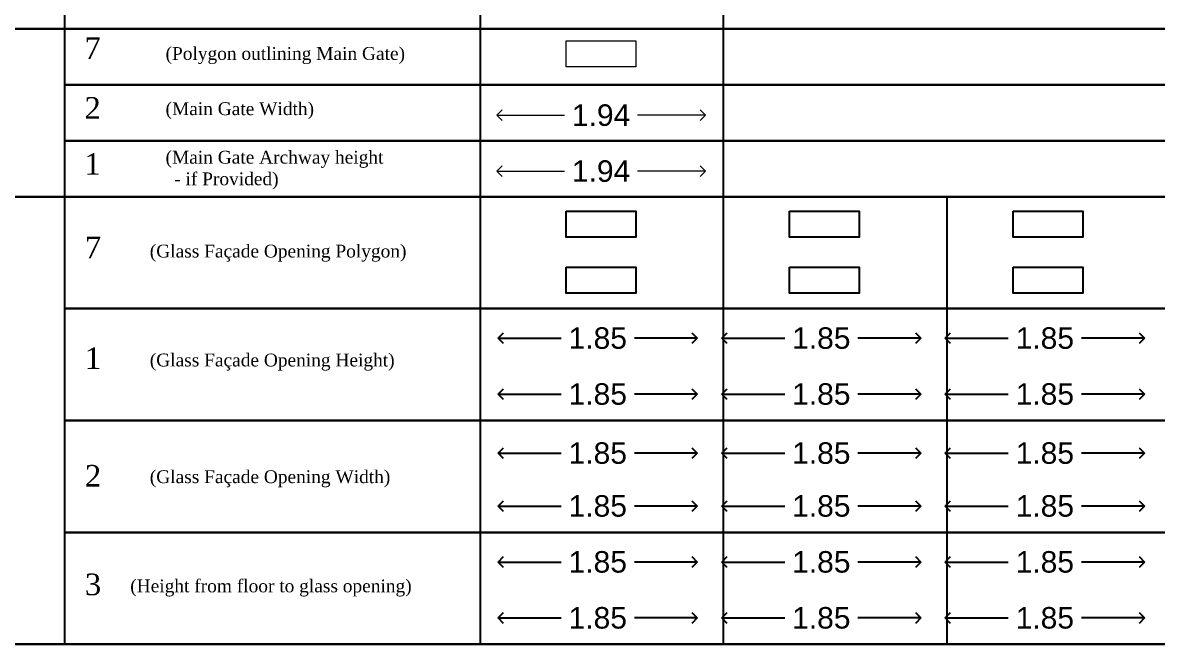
# Model space of a CAD drawing. Header units: millimetres. Extents: x -9481 to -9286, y 28694 to 28853.
# Drawn here: x -9462.12 to -9451.56, y 28735.1 to 28740.88 of the extents above; entities that cross this region are included whole.
import ezdxf

# ---------------------------------------------------------------- set-up
doc = ezdxf.new("R2010")
doc.units = ezdxf.units.MM
doc.header["$PDMODE"] = 34
doc.header["$PDSIZE"] = -15
doc.linetypes.add('CONTINULUS', pattern=[0])
for name, color, linetype in [('BLK_1_FLR_0_GLASS_FACADE_1', 7, 'Continuous'), ('BLK_1_FLR_0_GLASS_FACADE_2', 7, 'Continuous'), ('BLK_1_FLR_1_GLASS_FACADE_1', 7, 'Continuous'), ('BLK_1_FLR_1_GLASS_FACADE_2', 7, 'Continuous'), ('BLK_1_FLR_2_GLASS_FACADE_1', 7, 'Continuous'), ('BLK_1_FLR_2_GLASS_FACADE_2', 7, 'Continuous')]:
    doc.layers.add(name, color=color, linetype=linetype)
doc.layers.add('MAIN_GATE', color=7, linetype='Continuous', lineweight=0)
doc.layers.add('PLAN', color=7, linetype='Continuous', lineweight=40)
doc.styles.add('Arial', font='arial.ttf', dxfattribs={"height": 0.2})
doc.styles.add('MtXpl_Georgia', font='georgiab.ttf')
doc.styles.add('style2', font='arial.ttf', dxfattribs={"height": 0.3})
doc.dimstyles.new('INT DIM', dxfattribs={"dimtxt": 0.3, "dimasz": 0.1, "dimexe": 0.18, "dimexo": 0.0625, "dimgap": 0.09, "dimtad": 0, "dimzin": 0, "dimdsep": 46, "dimtxsty": 'style2', "dimblk": 'OPEN90', "dimcen": 0.09, "dimse1": 1, "dimse2": 1, "dimclrd": 250, "dimclrt": 256, "dimadec": 0, "dimazin": 0, "dimtfac": 1, "dimtofl": 0, "dimtmove": 0, "dimatfit": 3, "dimfxl": 1, "dimtolj": 1, "dimtzin": 0, "dimlwd": -1, "dimarcsym": 0})

# ---------------------------------------------------------------- blocks, each defined once
blk = doc.blocks.new('_Open90')
at = {"layer": 'PLAN', "color": 0, "lineweight": -2}
for p, q in [((0, 0), (-1, 0)), ((-0.5, 0.5), (0, 0)), ((0, 0), (-0.5, -0.5))]:
    blk.add_line(p, q, dxfattribs=at)
blk = doc.blocks.new('*D235')
at = {"layer": 'Defpoints', "color": 0}
for p in [(-9457.709292, 28740.227261), (-9455.766805, 28740.227261), (-9455.766805, 28740.017978)]:
    blk.add_point(p, dxfattribs=at)
at = {"layer": 'MAIN_GATE', "color": 250, "ltscale": 0.05}
for p, q in [((-9457.609292, 28740.017978), (-9457.077748, 28740.017978)), ((-9455.866805, 28740.017978), (-9456.398348, 28740.017978))]:
    blk.add_line(p, q, dxfattribs=at)
at = {"layer": 'MAIN_GATE', "color": 250, "xscale": 0.1, "yscale": 0.1, "zscale": 0.1, "rotation": 180}
blk.add_blockref('_Open90', (-9457.709292, 28740.017978), dxfattribs=at)
at = {"layer": 'MAIN_GATE', "color": 250, "xscale": 0.1, "yscale": 0.1, "zscale": 0.1}
blk.add_blockref('_Open90', (-9455.766805, 28740.017978), dxfattribs=at)
at = {"layer": 'MAIN_GATE', "linetype": 'CONTINULUS', "ltscale": 0.05, "insert": (-9456.738048, 28740.017978), "char_height": 0.2, "attachment_point": 5, "style": 'Arial', "bg_fill": 3, "box_fill_scale": 1.1, "bg_fill_color": 256, "bg_fill_true_color": 13158600, "bg_fill_transparency": 0}
blk.add_mtext('\\A1;1.94', dxfattribs=at)
blk = doc.blocks.new('*D236')
at = {"layer": 'Defpoints', "color": 0}
for p in [(-9457.709292, 28739.706614), (-9455.766805, 28739.706614), (-9455.766805, 28739.497331)]:
    blk.add_point(p, dxfattribs=at)
at = {"layer": 'MAIN_GATE', "color": 250, "ltscale": 0.05}
for p, q in [((-9457.609292, 28739.497331), (-9457.077748, 28739.497331)), ((-9455.866805, 28739.497331), (-9456.398348, 28739.497331))]:
    blk.add_line(p, q, dxfattribs=at)
at = {"layer": 'MAIN_GATE', "color": 250, "xscale": 0.1, "yscale": 0.1, "zscale": 0.1, "rotation": 180}
blk.add_blockref('_Open90', (-9457.709292, 28739.497331), dxfattribs=at)
at = {"layer": 'MAIN_GATE', "color": 250, "xscale": 0.1, "yscale": 0.1, "zscale": 0.1}
blk.add_blockref('_Open90', (-9455.766805, 28739.497331), dxfattribs=at)
at = {"layer": 'MAIN_GATE', "linetype": 'CONTINULUS', "ltscale": 0.05, "insert": (-9456.738048, 28739.497331), "char_height": 0.2, "attachment_point": 5, "style": 'Arial', "bg_fill": 3, "box_fill_scale": 1.1, "bg_fill_color": 256, "bg_fill_true_color": 13158600, "bg_fill_transparency": 0}
blk.add_mtext('\\A1;1.94', dxfattribs=at)
blk = doc.blocks.new('*D237')
at = {"layer": 'BLK_1_FLR_0_GLASS_FACADE_1', "color": 250, "ltscale": 0.05}
for p, q in [((-9457.595628, 28737.943516), (-9457.10979, 28737.943516)), ((-9455.942353, 28737.943516), (-9456.42819, 28737.943516))]:
    blk.add_line(p, q, dxfattribs=at)
at = {"layer": 'Defpoints', "color": 0}
for p in [(-9457.695628, 28738.148058), (-9455.842353, 28738.148058), (-9455.842353, 28737.943516)]:
    blk.add_point(p, dxfattribs=at)
at = {"layer": 'BLK_1_FLR_0_GLASS_FACADE_1', "color": 250, "xscale": 0.1, "yscale": 0.1, "zscale": 0.1, "rotation": 180}
blk.add_blockref('_Open90', (-9457.695628, 28737.943516), dxfattribs=at)
at = {"layer": 'BLK_1_FLR_0_GLASS_FACADE_1', "color": 250, "xscale": 0.1, "yscale": 0.1, "zscale": 0.1}
blk.add_blockref('_Open90', (-9455.842353, 28737.943516), dxfattribs=at)
at = {"layer": 'BLK_1_FLR_0_GLASS_FACADE_1', "linetype": 'CONTINULUS', "ltscale": 0.05, "insert": (-9456.76899, 28737.943516), "char_height": 0.2, "attachment_point": 5, "style": 'Arial', "bg_fill": 3, "box_fill_scale": 1.1, "bg_fill_color": 256, "bg_fill_true_color": 13158600, "bg_fill_transparency": 0}
blk.add_mtext('\\A1;1.85', dxfattribs=at)
blk = doc.blocks.new('*D238')
at = {"layer": 'BLK_1_FLR_0_GLASS_FACADE_2', "color": 250, "ltscale": 0.05}
for p, q in [((-9457.595628, 28737.422869), (-9457.10979, 28737.422869)), ((-9455.942353, 28737.422869), (-9456.42819, 28737.422869))]:
    blk.add_line(p, q, dxfattribs=at)
at = {"layer": 'Defpoints', "color": 0}
for p in [(-9457.695628, 28737.627411), (-9455.842353, 28737.627411), (-9455.842353, 28737.422869)]:
    blk.add_point(p, dxfattribs=at)
at = {"layer": 'BLK_1_FLR_0_GLASS_FACADE_2', "color": 250, "xscale": 0.1, "yscale": 0.1, "zscale": 0.1, "rotation": 180}
blk.add_blockref('_Open90', (-9457.695628, 28737.422869), dxfattribs=at)
at = {"layer": 'BLK_1_FLR_0_GLASS_FACADE_2', "color": 250, "xscale": 0.1, "yscale": 0.1, "zscale": 0.1}
blk.add_blockref('_Open90', (-9455.842353, 28737.422869), dxfattribs=at)
at = {"layer": 'BLK_1_FLR_0_GLASS_FACADE_2', "linetype": 'CONTINULUS', "ltscale": 0.05, "insert": (-9456.76899, 28737.422869), "char_height": 0.2, "attachment_point": 5, "style": 'Arial', "bg_fill": 3, "box_fill_scale": 1.1, "bg_fill_color": 256, "bg_fill_true_color": 13158600, "bg_fill_transparency": 0}
blk.add_mtext('\\A1;1.85', dxfattribs=at)
blk = doc.blocks.new('*D241')
at = {"layer": 'BLK_1_FLR_0_GLASS_FACADE_2', "color": 250, "ltscale": 0.05}
for p, q in [((-9457.595628, 28736.381575), (-9457.10979, 28736.381575)), ((-9455.942353, 28736.381575), (-9456.42819, 28736.381575))]:
    blk.add_line(p, q, dxfattribs=at)
at = {"layer": 'Defpoints', "color": 0}
for p in [(-9457.695628, 28736.586118), (-9455.842353, 28736.586118), (-9455.842353, 28736.381575)]:
    blk.add_point(p, dxfattribs=at)
at = {"layer": 'BLK_1_FLR_0_GLASS_FACADE_2', "color": 250, "xscale": 0.1, "yscale": 0.1, "zscale": 0.1, "rotation": 180}
blk.add_blockref('_Open90', (-9457.695628, 28736.381575), dxfattribs=at)
at = {"layer": 'BLK_1_FLR_0_GLASS_FACADE_2', "color": 250, "xscale": 0.1, "yscale": 0.1, "zscale": 0.1}
blk.add_blockref('_Open90', (-9455.842353, 28736.381575), dxfattribs=at)
at = {"layer": 'BLK_1_FLR_0_GLASS_FACADE_2', "linetype": 'CONTINULUS', "ltscale": 0.05, "insert": (-9456.76899, 28736.381575), "char_height": 0.2, "attachment_point": 5, "style": 'Arial', "bg_fill": 3, "box_fill_scale": 1.1, "bg_fill_color": 256, "bg_fill_true_color": 13158600, "bg_fill_transparency": 0}
blk.add_mtext('\\A1;1.85', dxfattribs=at)
blk = doc.blocks.new('*D240')
at = {"layer": 'BLK_1_FLR_0_GLASS_FACADE_1', "color": 250, "ltscale": 0.05}
for p, q in [((-9457.595628, 28735.860928), (-9457.10979, 28735.860928)), ((-9455.942353, 28735.860928), (-9456.42819, 28735.860928))]:
    blk.add_line(p, q, dxfattribs=at)
at = {"layer": 'Defpoints', "color": 0}
for p in [(-9457.695628, 28736.065471), (-9455.842353, 28736.065471), (-9455.842353, 28735.860928)]:
    blk.add_point(p, dxfattribs=at)
at = {"layer": 'BLK_1_FLR_0_GLASS_FACADE_1', "color": 250, "xscale": 0.1, "yscale": 0.1, "zscale": 0.1, "rotation": 180}
blk.add_blockref('_Open90', (-9457.695628, 28735.860928), dxfattribs=at)
at = {"layer": 'BLK_1_FLR_0_GLASS_FACADE_1', "color": 250, "xscale": 0.1, "yscale": 0.1, "zscale": 0.1}
blk.add_blockref('_Open90', (-9455.842353, 28735.860928), dxfattribs=at)
at = {"layer": 'BLK_1_FLR_0_GLASS_FACADE_1', "linetype": 'CONTINULUS', "ltscale": 0.05, "insert": (-9456.76899, 28735.860928), "char_height": 0.2, "attachment_point": 5, "style": 'Arial', "bg_fill": 3, "box_fill_scale": 1.1, "bg_fill_color": 256, "bg_fill_true_color": 13158600, "bg_fill_transparency": 0}
blk.add_mtext('\\A1;1.85', dxfattribs=at)
blk = doc.blocks.new('*D239')
at = {"layer": 'BLK_1_FLR_0_GLASS_FACADE_2', "color": 250, "ltscale": 0.05}
for p, q in [((-9457.595628, 28735.340281), (-9457.10979, 28735.340281)), ((-9455.942353, 28735.340281), (-9456.42819, 28735.340281))]:
    blk.add_line(p, q, dxfattribs=at)
at = {"layer": 'Defpoints', "color": 0}
for p in [(-9457.695628, 28735.544824), (-9455.842353, 28735.544824), (-9455.842353, 28735.340281)]:
    blk.add_point(p, dxfattribs=at)
at = {"layer": 'BLK_1_FLR_0_GLASS_FACADE_2', "color": 250, "xscale": 0.1, "yscale": 0.1, "zscale": 0.1, "rotation": 180}
blk.add_blockref('_Open90', (-9457.695628, 28735.340281), dxfattribs=at)
at = {"layer": 'BLK_1_FLR_0_GLASS_FACADE_2', "color": 250, "xscale": 0.1, "yscale": 0.1, "zscale": 0.1}
blk.add_blockref('_Open90', (-9455.842353, 28735.340281), dxfattribs=at)
at = {"layer": 'BLK_1_FLR_0_GLASS_FACADE_2', "linetype": 'CONTINULUS', "ltscale": 0.05, "insert": (-9456.76899, 28735.340281), "char_height": 0.2, "attachment_point": 5, "style": 'Arial', "bg_fill": 3, "box_fill_scale": 1.1, "bg_fill_color": 256, "bg_fill_true_color": 13158600, "bg_fill_transparency": 0}
blk.add_mtext('\\A1;1.85', dxfattribs=at)
blk = doc.blocks.new('*D242')
at = {"layer": 'BLK_1_FLR_0_GLASS_FACADE_1', "color": 250, "ltscale": 0.05}
for p, q in [((-9457.595628, 28736.873343), (-9457.10979, 28736.873343)), ((-9455.942353, 28736.873343), (-9456.42819, 28736.873343))]:
    blk.add_line(p, q, dxfattribs=at)
at = {"layer": 'Defpoints', "color": 0}
for p in [(-9457.695628, 28737.077886), (-9455.842353, 28737.077886), (-9455.842353, 28736.873343)]:
    blk.add_point(p, dxfattribs=at)
at = {"layer": 'BLK_1_FLR_0_GLASS_FACADE_1', "color": 250, "xscale": 0.1, "yscale": 0.1, "zscale": 0.1, "rotation": 180}
blk.add_blockref('_Open90', (-9457.695628, 28736.873343), dxfattribs=at)
at = {"layer": 'BLK_1_FLR_0_GLASS_FACADE_1', "color": 250, "xscale": 0.1, "yscale": 0.1, "zscale": 0.1}
blk.add_blockref('_Open90', (-9455.842353, 28736.873343), dxfattribs=at)
at = {"layer": 'BLK_1_FLR_0_GLASS_FACADE_1', "linetype": 'CONTINULUS', "ltscale": 0.05, "insert": (-9456.76899, 28736.873343), "char_height": 0.2, "attachment_point": 5, "style": 'Arial', "bg_fill": 3, "box_fill_scale": 1.1, "bg_fill_color": 256, "bg_fill_true_color": 13158600, "bg_fill_transparency": 0}
blk.add_mtext('\\A1;1.85', dxfattribs=at)
blk = doc.blocks.new('*D248')
at = {"layer": 'BLK_1_FLR_1_GLASS_FACADE_1', "color": 250, "ltscale": 0.05}
for p, q in [((-9455.514868, 28737.943516), (-9455.029031, 28737.943516)), ((-9453.861594, 28737.943516), (-9454.347431, 28737.943516))]:
    blk.add_line(p, q, dxfattribs=at)
at = {"layer": 'Defpoints', "color": 0}
for p in [(-9455.614868, 28738.148058), (-9453.761594, 28738.148058), (-9453.761594, 28737.943516)]:
    blk.add_point(p, dxfattribs=at)
at = {"layer": 'BLK_1_FLR_1_GLASS_FACADE_1', "color": 250, "xscale": 0.1, "yscale": 0.1, "zscale": 0.1, "rotation": 180}
blk.add_blockref('_Open90', (-9455.614868, 28737.943516), dxfattribs=at)
at = {"layer": 'BLK_1_FLR_1_GLASS_FACADE_1', "color": 250, "xscale": 0.1, "yscale": 0.1, "zscale": 0.1}
blk.add_blockref('_Open90', (-9453.761594, 28737.943516), dxfattribs=at)
at = {"layer": 'BLK_1_FLR_1_GLASS_FACADE_1', "linetype": 'CONTINULUS', "ltscale": 0.05, "insert": (-9454.688231, 28737.943516), "char_height": 0.2, "attachment_point": 5, "style": 'Arial', "bg_fill": 3, "box_fill_scale": 1.1, "bg_fill_color": 256, "bg_fill_true_color": 13158600, "bg_fill_transparency": 0}
blk.add_mtext('\\A1;1.85', dxfattribs=at)
blk = doc.blocks.new('*D243')
at = {"layer": 'BLK_1_FLR_1_GLASS_FACADE_2', "color": 250, "ltscale": 0.05}
for p, q in [((-9455.514868, 28737.422869), (-9455.029031, 28737.422869)), ((-9453.861594, 28737.422869), (-9454.347431, 28737.422869))]:
    blk.add_line(p, q, dxfattribs=at)
at = {"layer": 'Defpoints', "color": 0}
for p in [(-9455.614868, 28737.627411), (-9453.761594, 28737.627411), (-9453.761594, 28737.422869)]:
    blk.add_point(p, dxfattribs=at)
at = {"layer": 'BLK_1_FLR_1_GLASS_FACADE_2', "color": 250, "xscale": 0.1, "yscale": 0.1, "zscale": 0.1, "rotation": 180}
blk.add_blockref('_Open90', (-9455.614868, 28737.422869), dxfattribs=at)
at = {"layer": 'BLK_1_FLR_1_GLASS_FACADE_2', "color": 250, "xscale": 0.1, "yscale": 0.1, "zscale": 0.1}
blk.add_blockref('_Open90', (-9453.761594, 28737.422869), dxfattribs=at)
at = {"layer": 'BLK_1_FLR_1_GLASS_FACADE_2', "linetype": 'CONTINULUS', "ltscale": 0.05, "insert": (-9454.688231, 28737.422869), "char_height": 0.2, "attachment_point": 5, "style": 'Arial', "bg_fill": 3, "box_fill_scale": 1.1, "bg_fill_color": 256, "bg_fill_true_color": 13158600, "bg_fill_transparency": 0}
blk.add_mtext('\\A1;1.85', dxfattribs=at)
blk = doc.blocks.new('*D244')
at = {"layer": 'BLK_1_FLR_1_GLASS_FACADE_2', "color": 250, "ltscale": 0.05}
for p, q in [((-9455.514868, 28736.381575), (-9455.029031, 28736.381575)), ((-9453.861594, 28736.381575), (-9454.347431, 28736.381575))]:
    blk.add_line(p, q, dxfattribs=at)
at = {"layer": 'Defpoints', "color": 0}
for p in [(-9455.614868, 28736.586118), (-9453.761594, 28736.586118), (-9453.761594, 28736.381575)]:
    blk.add_point(p, dxfattribs=at)
at = {"layer": 'BLK_1_FLR_1_GLASS_FACADE_2', "color": 250, "xscale": 0.1, "yscale": 0.1, "zscale": 0.1, "rotation": 180}
blk.add_blockref('_Open90', (-9455.614868, 28736.381575), dxfattribs=at)
at = {"layer": 'BLK_1_FLR_1_GLASS_FACADE_2', "color": 250, "xscale": 0.1, "yscale": 0.1, "zscale": 0.1}
blk.add_blockref('_Open90', (-9453.761594, 28736.381575), dxfattribs=at)
at = {"layer": 'BLK_1_FLR_1_GLASS_FACADE_2', "linetype": 'CONTINULUS', "ltscale": 0.05, "insert": (-9454.688231, 28736.381575), "char_height": 0.2, "attachment_point": 5, "style": 'Arial', "bg_fill": 3, "box_fill_scale": 1.1, "bg_fill_color": 256, "bg_fill_true_color": 13158600, "bg_fill_transparency": 0}
blk.add_mtext('\\A1;1.85', dxfattribs=at)
blk = doc.blocks.new('*D245')
at = {"layer": 'BLK_1_FLR_1_GLASS_FACADE_1', "color": 250, "ltscale": 0.05}
for p, q in [((-9455.514868, 28735.860928), (-9455.029031, 28735.860928)), ((-9453.861594, 28735.860928), (-9454.347431, 28735.860928))]:
    blk.add_line(p, q, dxfattribs=at)
at = {"layer": 'Defpoints', "color": 0}
for p in [(-9455.614868, 28736.065471), (-9453.761594, 28736.065471), (-9453.761594, 28735.860928)]:
    blk.add_point(p, dxfattribs=at)
at = {"layer": 'BLK_1_FLR_1_GLASS_FACADE_1', "color": 250, "xscale": 0.1, "yscale": 0.1, "zscale": 0.1, "rotation": 180}
blk.add_blockref('_Open90', (-9455.614868, 28735.860928), dxfattribs=at)
at = {"layer": 'BLK_1_FLR_1_GLASS_FACADE_1', "color": 250, "xscale": 0.1, "yscale": 0.1, "zscale": 0.1}
blk.add_blockref('_Open90', (-9453.761594, 28735.860928), dxfattribs=at)
at = {"layer": 'BLK_1_FLR_1_GLASS_FACADE_1', "linetype": 'CONTINULUS', "ltscale": 0.05, "insert": (-9454.688231, 28735.860928), "char_height": 0.2, "attachment_point": 5, "style": 'Arial', "bg_fill": 3, "box_fill_scale": 1.1, "bg_fill_color": 256, "bg_fill_true_color": 13158600, "bg_fill_transparency": 0}
blk.add_mtext('\\A1;1.85', dxfattribs=at)
blk = doc.blocks.new('*D246')
at = {"layer": 'BLK_1_FLR_1_GLASS_FACADE_2', "color": 250, "ltscale": 0.05}
for p, q in [((-9455.514868, 28735.340281), (-9455.029031, 28735.340281)), ((-9453.861594, 28735.340281), (-9454.347431, 28735.340281))]:
    blk.add_line(p, q, dxfattribs=at)
at = {"layer": 'Defpoints', "color": 0}
for p in [(-9455.614868, 28735.544824), (-9453.761594, 28735.544824), (-9453.761594, 28735.340281)]:
    blk.add_point(p, dxfattribs=at)
at = {"layer": 'BLK_1_FLR_1_GLASS_FACADE_2', "color": 250, "xscale": 0.1, "yscale": 0.1, "zscale": 0.1, "rotation": 180}
blk.add_blockref('_Open90', (-9455.614868, 28735.340281), dxfattribs=at)
at = {"layer": 'BLK_1_FLR_1_GLASS_FACADE_2', "color": 250, "xscale": 0.1, "yscale": 0.1, "zscale": 0.1}
blk.add_blockref('_Open90', (-9453.761594, 28735.340281), dxfattribs=at)
at = {"layer": 'BLK_1_FLR_1_GLASS_FACADE_2', "linetype": 'CONTINULUS', "ltscale": 0.05, "insert": (-9454.688231, 28735.340281), "char_height": 0.2, "attachment_point": 5, "style": 'Arial', "bg_fill": 3, "box_fill_scale": 1.1, "bg_fill_color": 256, "bg_fill_true_color": 13158600, "bg_fill_transparency": 0}
blk.add_mtext('\\A1;1.85', dxfattribs=at)
blk = doc.blocks.new('*D247')
at = {"layer": 'BLK_1_FLR_1_GLASS_FACADE_1', "color": 250, "ltscale": 0.05}
for p, q in [((-9455.514868, 28736.873343), (-9455.029031, 28736.873343)), ((-9453.861594, 28736.873343), (-9454.347431, 28736.873343))]:
    blk.add_line(p, q, dxfattribs=at)
at = {"layer": 'Defpoints', "color": 0}
for p in [(-9455.614868, 28737.077886), (-9453.761594, 28737.077886), (-9453.761594, 28736.873343)]:
    blk.add_point(p, dxfattribs=at)
at = {"layer": 'BLK_1_FLR_1_GLASS_FACADE_1', "color": 250, "xscale": 0.1, "yscale": 0.1, "zscale": 0.1, "rotation": 180}
blk.add_blockref('_Open90', (-9455.614868, 28736.873343), dxfattribs=at)
at = {"layer": 'BLK_1_FLR_1_GLASS_FACADE_1', "color": 250, "xscale": 0.1, "yscale": 0.1, "zscale": 0.1}
blk.add_blockref('_Open90', (-9453.761594, 28736.873343), dxfattribs=at)
at = {"layer": 'BLK_1_FLR_1_GLASS_FACADE_1', "linetype": 'CONTINULUS', "ltscale": 0.05, "insert": (-9454.688231, 28736.873343), "char_height": 0.2, "attachment_point": 5, "style": 'Arial', "bg_fill": 3, "box_fill_scale": 1.1, "bg_fill_color": 256, "bg_fill_true_color": 13158600, "bg_fill_transparency": 0}
blk.add_mtext('\\A1;1.85', dxfattribs=at)
blk = doc.blocks.new('*D249')
at = {"layer": 'BLK_1_FLR_2_GLASS_FACADE_1', "color": 250, "ltscale": 0.05}
for p, q in [((-9453.434102, 28737.943516), (-9452.948265, 28737.943516)), ((-9451.780828, 28737.943516), (-9452.266665, 28737.943516))]:
    blk.add_line(p, q, dxfattribs=at)
at = {"layer": 'Defpoints', "color": 0}
for p in [(-9453.534102, 28738.148058), (-9451.680828, 28738.148058), (-9451.680828, 28737.943516)]:
    blk.add_point(p, dxfattribs=at)
at = {"layer": 'BLK_1_FLR_2_GLASS_FACADE_1', "color": 250, "xscale": 0.1, "yscale": 0.1, "zscale": 0.1, "rotation": 180}
blk.add_blockref('_Open90', (-9453.534102, 28737.943516), dxfattribs=at)
at = {"layer": 'BLK_1_FLR_2_GLASS_FACADE_1', "color": 250, "xscale": 0.1, "yscale": 0.1, "zscale": 0.1}
blk.add_blockref('_Open90', (-9451.680828, 28737.943516), dxfattribs=at)
at = {"layer": 'BLK_1_FLR_2_GLASS_FACADE_1', "linetype": 'CONTINULUS', "ltscale": 0.05, "insert": (-9452.607465, 28737.943516), "char_height": 0.2, "attachment_point": 5, "style": 'Arial', "bg_fill": 3, "box_fill_scale": 1.1, "bg_fill_color": 256, "bg_fill_true_color": 13158600, "bg_fill_transparency": 0}
blk.add_mtext('\\A1;1.85', dxfattribs=at)
blk = doc.blocks.new('*D250')
at = {"layer": 'BLK_1_FLR_2_GLASS_FACADE_2', "color": 250, "ltscale": 0.05}
for p, q in [((-9453.434102, 28737.422869), (-9452.948265, 28737.422869)), ((-9451.780828, 28737.422869), (-9452.266665, 28737.422869))]:
    blk.add_line(p, q, dxfattribs=at)
at = {"layer": 'Defpoints', "color": 0}
for p in [(-9453.534102, 28737.627411), (-9451.680828, 28737.627411), (-9451.680828, 28737.422869)]:
    blk.add_point(p, dxfattribs=at)
at = {"layer": 'BLK_1_FLR_2_GLASS_FACADE_2', "color": 250, "xscale": 0.1, "yscale": 0.1, "zscale": 0.1, "rotation": 180}
blk.add_blockref('_Open90', (-9453.534102, 28737.422869), dxfattribs=at)
at = {"layer": 'BLK_1_FLR_2_GLASS_FACADE_2', "color": 250, "xscale": 0.1, "yscale": 0.1, "zscale": 0.1}
blk.add_blockref('_Open90', (-9451.680828, 28737.422869), dxfattribs=at)
at = {"layer": 'BLK_1_FLR_2_GLASS_FACADE_2', "linetype": 'CONTINULUS', "ltscale": 0.05, "insert": (-9452.607465, 28737.422869), "char_height": 0.2, "attachment_point": 5, "style": 'Arial', "bg_fill": 3, "box_fill_scale": 1.1, "bg_fill_color": 256, "bg_fill_true_color": 13158600, "bg_fill_transparency": 0}
blk.add_mtext('\\A1;1.85', dxfattribs=at)
blk = doc.blocks.new('*D251')
at = {"layer": 'BLK_1_FLR_2_GLASS_FACADE_2', "color": 250, "ltscale": 0.05}
for p, q in [((-9453.434102, 28736.381575), (-9452.948265, 28736.381575)), ((-9451.780828, 28736.381575), (-9452.266665, 28736.381575))]:
    blk.add_line(p, q, dxfattribs=at)
at = {"layer": 'Defpoints', "color": 0}
for p in [(-9453.534102, 28736.586118), (-9451.680828, 28736.586118), (-9451.680828, 28736.381575)]:
    blk.add_point(p, dxfattribs=at)
at = {"layer": 'BLK_1_FLR_2_GLASS_FACADE_2', "color": 250, "xscale": 0.1, "yscale": 0.1, "zscale": 0.1, "rotation": 180}
blk.add_blockref('_Open90', (-9453.534102, 28736.381575), dxfattribs=at)
at = {"layer": 'BLK_1_FLR_2_GLASS_FACADE_2', "color": 250, "xscale": 0.1, "yscale": 0.1, "zscale": 0.1}
blk.add_blockref('_Open90', (-9451.680828, 28736.381575), dxfattribs=at)
at = {"layer": 'BLK_1_FLR_2_GLASS_FACADE_2', "linetype": 'CONTINULUS', "ltscale": 0.05, "insert": (-9452.607465, 28736.381575), "char_height": 0.2, "attachment_point": 5, "style": 'Arial', "bg_fill": 3, "box_fill_scale": 1.1, "bg_fill_color": 256, "bg_fill_true_color": 13158600, "bg_fill_transparency": 0}
blk.add_mtext('\\A1;1.85', dxfattribs=at)
blk = doc.blocks.new('*D252')
at = {"layer": 'BLK_1_FLR_2_GLASS_FACADE_1', "color": 250, "ltscale": 0.05}
for p, q in [((-9453.434102, 28735.860928), (-9452.948265, 28735.860928)), ((-9451.780828, 28735.860928), (-9452.266665, 28735.860928))]:
    blk.add_line(p, q, dxfattribs=at)
at = {"layer": 'Defpoints', "color": 0}
for p in [(-9453.534102, 28736.065471), (-9451.680828, 28736.065471), (-9451.680828, 28735.860928)]:
    blk.add_point(p, dxfattribs=at)
at = {"layer": 'BLK_1_FLR_2_GLASS_FACADE_1', "color": 250, "xscale": 0.1, "yscale": 0.1, "zscale": 0.1, "rotation": 180}
blk.add_blockref('_Open90', (-9453.534102, 28735.860928), dxfattribs=at)
at = {"layer": 'BLK_1_FLR_2_GLASS_FACADE_1', "color": 250, "xscale": 0.1, "yscale": 0.1, "zscale": 0.1}
blk.add_blockref('_Open90', (-9451.680828, 28735.860928), dxfattribs=at)
at = {"layer": 'BLK_1_FLR_2_GLASS_FACADE_1', "linetype": 'CONTINULUS', "ltscale": 0.05, "insert": (-9452.607465, 28735.860928), "char_height": 0.2, "attachment_point": 5, "style": 'Arial', "bg_fill": 3, "box_fill_scale": 1.1, "bg_fill_color": 256, "bg_fill_true_color": 13158600, "bg_fill_transparency": 0}
blk.add_mtext('\\A1;1.85', dxfattribs=at)
blk = doc.blocks.new('*D253')
at = {"layer": 'BLK_1_FLR_2_GLASS_FACADE_2', "color": 250, "ltscale": 0.05}
for p, q in [((-9453.434102, 28735.340281), (-9452.948265, 28735.340281)), ((-9451.780828, 28735.340281), (-9452.266665, 28735.340281))]:
    blk.add_line(p, q, dxfattribs=at)
at = {"layer": 'Defpoints', "color": 0}
for p in [(-9453.534102, 28735.544824), (-9451.680828, 28735.544824), (-9451.680828, 28735.340281)]:
    blk.add_point(p, dxfattribs=at)
at = {"layer": 'BLK_1_FLR_2_GLASS_FACADE_2', "color": 250, "xscale": 0.1, "yscale": 0.1, "zscale": 0.1, "rotation": 180}
blk.add_blockref('_Open90', (-9453.534102, 28735.340281), dxfattribs=at)
at = {"layer": 'BLK_1_FLR_2_GLASS_FACADE_2', "color": 250, "xscale": 0.1, "yscale": 0.1, "zscale": 0.1}
blk.add_blockref('_Open90', (-9451.680828, 28735.340281), dxfattribs=at)
at = {"layer": 'BLK_1_FLR_2_GLASS_FACADE_2', "linetype": 'CONTINULUS', "ltscale": 0.05, "insert": (-9452.607465, 28735.340281), "char_height": 0.2, "attachment_point": 5, "style": 'Arial', "bg_fill": 3, "box_fill_scale": 1.1, "bg_fill_color": 256, "bg_fill_true_color": 13158600, "bg_fill_transparency": 0}
blk.add_mtext('\\A1;1.85', dxfattribs=at)
blk = doc.blocks.new('*D254')
at = {"layer": 'BLK_1_FLR_2_GLASS_FACADE_1', "color": 250, "ltscale": 0.05}
for p, q in [((-9453.434102, 28736.873343), (-9452.948265, 28736.873343)), ((-9451.780828, 28736.873343), (-9452.266665, 28736.873343))]:
    blk.add_line(p, q, dxfattribs=at)
at = {"layer": 'Defpoints', "color": 0}
for p in [(-9453.534102, 28737.077886), (-9451.680828, 28737.077886), (-9451.680828, 28736.873343)]:
    blk.add_point(p, dxfattribs=at)
at = {"layer": 'BLK_1_FLR_2_GLASS_FACADE_1', "color": 250, "xscale": 0.1, "yscale": 0.1, "zscale": 0.1, "rotation": 180}
blk.add_blockref('_Open90', (-9453.534102, 28736.873343), dxfattribs=at)
at = {"layer": 'BLK_1_FLR_2_GLASS_FACADE_1', "color": 250, "xscale": 0.1, "yscale": 0.1, "zscale": 0.1}
blk.add_blockref('_Open90', (-9451.680828, 28736.873343), dxfattribs=at)
at = {"layer": 'BLK_1_FLR_2_GLASS_FACADE_1', "linetype": 'CONTINULUS', "ltscale": 0.05, "insert": (-9452.607465, 28736.873343), "char_height": 0.2, "attachment_point": 5, "style": 'Arial', "bg_fill": 3, "box_fill_scale": 1.1, "bg_fill_color": 256, "bg_fill_true_color": 13158600, "bg_fill_transparency": 0}
blk.add_mtext('\\A1;1.85', dxfattribs=at)

msp = doc.modelspace()

# ---------------------------------------------------------------- linework, layer by layer
for p, q in [((-9461.731845, 28741.343058), (-9461.731845, 28740.820908)), ((-9457.862239, 28741.343058), (-9457.862239, 28740.822411)), ((-9455.60159, 28741.343058), (-9455.60159, 28740.822411)), ((-9461.731845, 28740.822411), (-9461.731845, 28740.300261)), ((-9457.862239, 28740.822411), (-9457.862239, 28740.301765)), ((-9455.60159, 28740.822411), (-9455.60159, 28740.301765)), ((-9461.731845, 28740.301765), (-9461.731845, 28739.779614)), ((-9457.862239, 28740.301765), (-9457.862239, 28739.781118)), ((-9455.60159, 28740.301765), (-9455.60159, 28739.781118)), ((-9461.731845, 28739.781118), (-9461.731845, 28739.260471)), ((-9457.862239, 28739.781118), (-9457.862239, 28739.260471)), ((-9455.60159, 28739.781118), (-9455.60159, 28739.260471)), ((-9461.731845, 28739.260471), (-9461.731845, 28738.738321)), ((-9457.862239, 28739.260471), (-9457.862239, 28738.739824)), ((-9455.60159, 28739.260471), (-9455.60159, 28738.739824)), ((-9453.52083, 28739.260471), (-9453.52083, 28735.095295)), ((-9461.731845, 28738.739824), (-9461.731845, 28738.217674)), ((-9457.862239, 28738.739824), (-9457.862239, 28738.219177)), ((-9455.60159, 28738.739824), (-9455.60159, 28738.219177)), ((-9461.731845, 28738.219177), (-9461.731845, 28737.697027)), ((-9457.862239, 28738.219177), (-9457.862239, 28737.69853)), ((-9455.60159, 28738.219177), (-9455.60159, 28737.69853)), ((-9461.731845, 28737.69853), (-9461.731845, 28737.17638)), ((-9457.862239, 28737.69853), (-9457.862239, 28737.177883)), ((-9455.60159, 28737.69853), (-9455.60159, 28737.177883)), ((-9461.731845, 28737.177883), (-9461.731845, 28736.655733)), ((-9457.862239, 28737.177883), (-9457.862239, 28736.657236)), ((-9455.60159, 28737.177883), (-9455.60159, 28736.657236)), ((-9461.731845, 28736.657236), (-9461.731845, 28736.135086)), ((-9457.862239, 28736.657236), (-9457.862239, 28736.136589)), ((-9455.60159, 28736.657236), (-9455.60159, 28736.136589)), ((-9461.731845, 28736.136589), (-9461.731845, 28735.614439)), ((-9457.862239, 28736.136589), (-9457.862239, 28735.615942)), ((-9455.60159, 28736.136589), (-9455.60159, 28735.615942)), ((-9461.731845, 28735.615942), (-9461.731845, 28735.093792)), ((-9457.862239, 28735.615942), (-9457.862239, 28735.095295)), ((-9455.60159, 28735.615942), (-9455.60159, 28735.095295))]:
    msp.add_line(p, q)
for points in [[(-9481.2579, 28741.343058), (-9442.229952, 28741.343058), (-9442.229952, 28740.822411), (-9481.2579, 28740.822411), (-9481.2579, 28741.343058)], [(-9481.257899, 28735.095295), (-9442.229952, 28735.095295), (-9442.229952, 28734.322066), (-9481.257899, 28734.322066), (-9481.257899, 28735.095295)]]:
    msp.add_lwpolyline(points, close=True)
for points in [[(-9481.2579, 28740.301765), (-9481.2579, 28740.822411), (-9442.229952, 28740.822411), (-9442.229952, 28740.301765), (-9461.731845, 28740.301765)], [(-9461.731845, 28740.301765), (-9442.229952, 28740.301765), (-9442.229952, 28739.781118), (-9461.731845, 28739.781118)], [(-9461.731845, 28739.781118), (-9442.229952, 28739.781118), (-9442.229952, 28739.260471), (-9481.2579, 28739.260471), (-9481.2579, 28739.781118), (-9481.2579, 28739.781118)], [(-9481.2579, 28738.739824), (-9481.2579, 28739.260471), (-9442.229952, 28739.260471), (-9442.229952, 28738.739824)], [(-9442.229952, 28738.739824), (-9442.229952, 28738.219177), (-9461.731845, 28738.219177)], [(-9461.731845, 28738.219177), (-9442.229952, 28738.219177), (-9442.229952, 28737.69853)], [(-9442.229952, 28737.69853), (-9442.229952, 28737.177883), (-9461.731845, 28737.177883)], [(-9461.731845, 28737.177883), (-9442.229952, 28737.177883), (-9442.229952, 28736.657236)], [(-9442.229952, 28736.657236), (-9442.229952, 28736.136589), (-9461.731845, 28736.136589)], [(-9461.731845, 28736.136589), (-9442.229952, 28736.136589), (-9442.229952, 28735.615942)], [(-9442.229952, 28735.615942), (-9442.229952, 28735.095295), (-9481.2579, 28735.095295), (-9481.2579, 28735.615942)]]:
    msp.add_lwpolyline(points)
at = {"layer": 'BLK_1_FLR_0_GLASS_FACADE_1', "color": 7, "linetype": 'CONTINULUS', "ltscale": 0.05}
msp.add_lwpolyline([(-9457.064156, 28739.12564), (-9456.414975, 28739.12564), (-9456.414975, 28738.88349), (-9457.064156, 28738.88349)], close=True, dxfattribs=at)
at = {"layer": 'BLK_1_FLR_0_GLASS_FACADE_2', "color": 7, "linetype": 'CONTINULUS', "ltscale": 0.05}
msp.add_lwpolyline([(-9457.064156, 28738.604993), (-9456.414975, 28738.604993), (-9456.414975, 28738.362844), (-9457.064156, 28738.362844)], close=True, dxfattribs=at)
at = {"layer": 'BLK_1_FLR_1_GLASS_FACADE_1', "color": 7, "linetype": 'CONTINULUS', "ltscale": 0.05}
msp.add_lwpolyline([(-9454.983396, 28739.12564), (-9454.334215, 28739.12564), (-9454.334215, 28738.88349), (-9454.983396, 28738.88349)], close=True, dxfattribs=at)
at = {"layer": 'BLK_1_FLR_1_GLASS_FACADE_2', "color": 7, "linetype": 'CONTINULUS', "ltscale": 0.05}
msp.add_lwpolyline([(-9454.983396, 28738.604993), (-9454.334215, 28738.604993), (-9454.334215, 28738.362844), (-9454.983396, 28738.362844)], close=True, dxfattribs=at)
at = {"layer": 'BLK_1_FLR_2_GLASS_FACADE_1', "color": 7, "linetype": 'CONTINULUS', "ltscale": 0.05}
msp.add_lwpolyline([(-9452.90263, 28739.12564), (-9452.253449, 28739.12564), (-9452.253449, 28738.88349), (-9452.90263, 28738.88349)], close=True, dxfattribs=at)
at = {"layer": 'BLK_1_FLR_2_GLASS_FACADE_2', "color": 7, "linetype": 'CONTINULUS', "ltscale": 0.05}
msp.add_lwpolyline([(-9452.90263, 28738.604993), (-9452.253449, 28738.604993), (-9452.253449, 28738.362844), (-9452.90263, 28738.362844)], close=True, dxfattribs=at)
at = {"layer": 'MAIN_GATE', "color": 7, "linetype": 'CONTINULUS', "ltscale": 0.05}
msp.add_lwpolyline([(-9457.064156, 28740.711283), (-9456.414975, 28740.711283), (-9456.414975, 28740.469134), (-9457.064156, 28740.469134)], close=True, dxfattribs=at)

# ---------------------------------------------------------------- texts
at = {"linetype": 'CONTINULUS', "style": 'MtXpl_Georgia'}
for s, height, p in [('7', 0.201222, (-9461.547297, 28740.541671)), ('(Polygon outlining Main Gate)', 0.119406, (-9460.792321, 28740.533358)), ('2', 0.201222, (-9461.547297, 28739.985891)), ('(Main Gate Width)', 0.119406, (-9460.792321, 28740.019446)), ('1', 0.201222, (-9461.547297, 28739.465244)), ('(Main Gate Archway height ', 0.119406, (-9460.792321, 28739.567722)), ('- if Provided)', 0.119406, (-9460.711901, 28739.366932)), ('7', 0.201222, (-9461.543382, 28738.686951)), ('(Glass Façade Opening Polygon)', 0.119406, (-9460.938921, 28738.694561)), ('1', 0.201222, (-9461.543382, 28737.657187)), ('(Glass Façade Opening Height)', 0.119406, (-9460.938921, 28737.680892)), ('2', 0.201222, (-9461.543382, 28736.562745)), ('(Glass Façade Opening Width)', 0.119406, (-9460.938921, 28736.595144)), ('3', 0.201222, (-9461.543382, 28735.552358)), ('(Height from floor to glass opening)', 0.119406, (-9461.120911, 28735.578917))]:
    msp.add_text(s, height=height, dxfattribs=at).set_placement(p)

# ---------------------------------------------------------------- next in the draw order: dimensions: what is measured, and where the dimension line sits
at = {"layer": 'BLK_1_FLR_0_GLASS_FACADE_1', "color": 1, "linetype": 'CONTINULUS', "ltscale": 0.05}
dim = msp.add_linear_dim(base=(-9455.842353, 28737.943516), p1=(-9457.695628, 28738.148058), p2=(-9455.842353, 28738.148058), dimstyle='INT DIM', override={"dimtxt": 0.2, "dimtxsty": 'Arial', "dimfxl": 0.125, "dimtfill": 1, "dimtfillclr": 7, "dimarcsym": 1}, dxfattribs=at)
dim.commit()
dim.dimension.update_dxf_attribs({"geometry": '*D237', "text_midpoint": (-9456.76899, 28737.943516)})
at = {"layer": 'BLK_1_FLR_0_GLASS_FACADE_1', "color": 2, "linetype": 'CONTINULUS', "ltscale": 0.05}
dim = msp.add_linear_dim(base=(-9455.842353, 28736.873343), p1=(-9457.695628, 28737.077886), p2=(-9455.842353, 28737.077886), dimstyle='INT DIM', override={"dimtxt": 0.2, "dimtxsty": 'Arial', "dimfxl": 0.125, "dimtfill": 1, "dimtfillclr": 7, "dimarcsym": 1}, dxfattribs=at)
dim.commit()
dim.dimension.update_dxf_attribs({"geometry": '*D242', "text_midpoint": (-9456.76899, 28736.873343)})
at = {"layer": 'BLK_1_FLR_0_GLASS_FACADE_1', "color": 3, "linetype": 'CONTINULUS', "ltscale": 0.05}
dim = msp.add_linear_dim(base=(-9455.842353, 28735.860928), p1=(-9457.695628, 28736.065471), p2=(-9455.842353, 28736.065471), dimstyle='INT DIM', override={"dimtxt": 0.2, "dimtxsty": 'Arial', "dimfxl": 0.125, "dimtfill": 1, "dimtfillclr": 7, "dimarcsym": 1}, dxfattribs=at)
dim.commit()
dim.dimension.update_dxf_attribs({"geometry": '*D240', "text_midpoint": (-9456.76899, 28735.860928)})
at = {"layer": 'BLK_1_FLR_0_GLASS_FACADE_2', "color": 1, "linetype": 'CONTINULUS', "ltscale": 0.05}
dim = msp.add_linear_dim(base=(-9455.842353, 28737.422869), p1=(-9457.695628, 28737.627411), p2=(-9455.842353, 28737.627411), dimstyle='INT DIM', override={"dimtxt": 0.2, "dimtxsty": 'Arial', "dimfxl": 0.125, "dimtfill": 1, "dimtfillclr": 7, "dimarcsym": 1}, dxfattribs=at)
dim.commit()
dim.dimension.update_dxf_attribs({"geometry": '*D238', "text_midpoint": (-9456.76899, 28737.422869)})
at = {"layer": 'BLK_1_FLR_0_GLASS_FACADE_2', "color": 2, "linetype": 'CONTINULUS', "ltscale": 0.05}
dim = msp.add_linear_dim(base=(-9455.842353, 28736.381575), p1=(-9457.695628, 28736.586118), p2=(-9455.842353, 28736.586118), dimstyle='INT DIM', override={"dimtxt": 0.2, "dimtxsty": 'Arial', "dimfxl": 0.125, "dimtfill": 1, "dimtfillclr": 7, "dimarcsym": 1}, dxfattribs=at)
dim.commit()
dim.dimension.update_dxf_attribs({"geometry": '*D241', "text_midpoint": (-9456.76899, 28736.381575)})
at = {"layer": 'BLK_1_FLR_0_GLASS_FACADE_2', "color": 3, "linetype": 'CONTINULUS', "ltscale": 0.05}
dim = msp.add_linear_dim(base=(-9455.842353, 28735.340281), p1=(-9457.695628, 28735.544824), p2=(-9455.842353, 28735.544824), dimstyle='INT DIM', override={"dimtxt": 0.2, "dimtxsty": 'Arial', "dimfxl": 0.125, "dimtfill": 1, "dimtfillclr": 7, "dimarcsym": 1}, dxfattribs=at)
dim.commit()
dim.dimension.update_dxf_attribs({"geometry": '*D239', "text_midpoint": (-9456.76899, 28735.340281)})
at = {"layer": 'BLK_1_FLR_1_GLASS_FACADE_1', "color": 1, "linetype": 'CONTINULUS', "ltscale": 0.05}
dim = msp.add_linear_dim(base=(-9453.761594, 28737.943516), p1=(-9455.614868, 28738.148058), p2=(-9453.761594, 28738.148058), dimstyle='INT DIM', override={"dimtxt": 0.2, "dimtxsty": 'Arial', "dimfxl": 0.125, "dimtfill": 1, "dimtfillclr": 7, "dimarcsym": 1}, dxfattribs=at)
dim.commit()
dim.dimension.update_dxf_attribs({"geometry": '*D248', "text_midpoint": (-9454.688231, 28737.943516)})
at = {"layer": 'BLK_1_FLR_1_GLASS_FACADE_1', "color": 2, "linetype": 'CONTINULUS', "ltscale": 0.05}
dim = msp.add_linear_dim(base=(-9453.761594, 28736.873343), p1=(-9455.614868, 28737.077886), p2=(-9453.761594, 28737.077886), dimstyle='INT DIM', override={"dimtxt": 0.2, "dimtxsty": 'Arial', "dimfxl": 0.125, "dimtfill": 1, "dimtfillclr": 7, "dimarcsym": 1}, dxfattribs=at)
dim.commit()
dim.dimension.update_dxf_attribs({"geometry": '*D247', "text_midpoint": (-9454.688231, 28736.873343)})
at = {"layer": 'BLK_1_FLR_1_GLASS_FACADE_1', "color": 3, "linetype": 'CONTINULUS', "ltscale": 0.05}
dim = msp.add_linear_dim(base=(-9453.761594, 28735.860928), p1=(-9455.614868, 28736.065471), p2=(-9453.761594, 28736.065471), dimstyle='INT DIM', override={"dimtxt": 0.2, "dimtxsty": 'Arial', "dimfxl": 0.125, "dimtfill": 1, "dimtfillclr": 7, "dimarcsym": 1}, dxfattribs=at)
dim.commit()
dim.dimension.update_dxf_attribs({"geometry": '*D245', "text_midpoint": (-9454.688231, 28735.860928)})
at = {"layer": 'BLK_1_FLR_1_GLASS_FACADE_2', "color": 1, "linetype": 'CONTINULUS', "ltscale": 0.05}
dim = msp.add_linear_dim(base=(-9453.761594, 28737.422869), p1=(-9455.614868, 28737.627411), p2=(-9453.761594, 28737.627411), dimstyle='INT DIM', override={"dimtxt": 0.2, "dimtxsty": 'Arial', "dimfxl": 0.125, "dimtfill": 1, "dimtfillclr": 7, "dimarcsym": 1}, dxfattribs=at)
dim.commit()
dim.dimension.update_dxf_attribs({"geometry": '*D243', "text_midpoint": (-9454.688231, 28737.422869)})
at = {"layer": 'BLK_1_FLR_1_GLASS_FACADE_2', "color": 2, "linetype": 'CONTINULUS', "ltscale": 0.05}
dim = msp.add_linear_dim(base=(-9453.761594, 28736.381575), p1=(-9455.614868, 28736.586118), p2=(-9453.761594, 28736.586118), dimstyle='INT DIM', override={"dimtxt": 0.2, "dimtxsty": 'Arial', "dimfxl": 0.125, "dimtfill": 1, "dimtfillclr": 7, "dimarcsym": 1}, dxfattribs=at)
dim.commit()
dim.dimension.update_dxf_attribs({"geometry": '*D244', "text_midpoint": (-9454.688231, 28736.381575)})
at = {"layer": 'BLK_1_FLR_1_GLASS_FACADE_2', "color": 3, "linetype": 'CONTINULUS', "ltscale": 0.05}
dim = msp.add_linear_dim(base=(-9453.761594, 28735.340281), p1=(-9455.614868, 28735.544824), p2=(-9453.761594, 28735.544824), dimstyle='INT DIM', override={"dimtxt": 0.2, "dimtxsty": 'Arial', "dimfxl": 0.125, "dimtfill": 1, "dimtfillclr": 7, "dimarcsym": 1}, dxfattribs=at)
dim.commit()
dim.dimension.update_dxf_attribs({"geometry": '*D246', "text_midpoint": (-9454.688231, 28735.340281)})
at = {"layer": 'BLK_1_FLR_2_GLASS_FACADE_1', "color": 1, "linetype": 'CONTINULUS', "ltscale": 0.05}
dim = msp.add_linear_dim(base=(-9451.680828, 28737.943516), p1=(-9453.534102, 28738.148058), p2=(-9451.680828, 28738.148058), dimstyle='INT DIM', override={"dimtxt": 0.2, "dimtxsty": 'Arial', "dimfxl": 0.125, "dimtfill": 1, "dimtfillclr": 7, "dimarcsym": 1}, dxfattribs=at)
dim.commit()
dim.dimension.update_dxf_attribs({"geometry": '*D249', "text_midpoint": (-9452.607465, 28737.943516)})
at = {"layer": 'BLK_1_FLR_2_GLASS_FACADE_1', "color": 2, "linetype": 'CONTINULUS', "ltscale": 0.05}
dim = msp.add_linear_dim(base=(-9451.680828, 28736.873343), p1=(-9453.534102, 28737.077886), p2=(-9451.680828, 28737.077886), dimstyle='INT DIM', override={"dimtxt": 0.2, "dimtxsty": 'Arial', "dimfxl": 0.125, "dimtfill": 1, "dimtfillclr": 7, "dimarcsym": 1}, dxfattribs=at)
dim.commit()
dim.dimension.update_dxf_attribs({"geometry": '*D254', "text_midpoint": (-9452.607465, 28736.873343)})
at = {"layer": 'BLK_1_FLR_2_GLASS_FACADE_1', "color": 3, "linetype": 'CONTINULUS', "ltscale": 0.05}
dim = msp.add_linear_dim(base=(-9451.680828, 28735.860928), p1=(-9453.534102, 28736.065471), p2=(-9451.680828, 28736.065471), dimstyle='INT DIM', override={"dimtxt": 0.2, "dimtxsty": 'Arial', "dimfxl": 0.125, "dimtfill": 1, "dimtfillclr": 7, "dimarcsym": 1}, dxfattribs=at)
dim.commit()
dim.dimension.update_dxf_attribs({"geometry": '*D252', "text_midpoint": (-9452.607465, 28735.860928)})
at = {"layer": 'BLK_1_FLR_2_GLASS_FACADE_2', "color": 1, "linetype": 'CONTINULUS', "ltscale": 0.05}
dim = msp.add_linear_dim(base=(-9451.680828, 28737.422869), p1=(-9453.534102, 28737.627411), p2=(-9451.680828, 28737.627411), dimstyle='INT DIM', override={"dimtxt": 0.2, "dimtxsty": 'Arial', "dimfxl": 0.125, "dimtfill": 1, "dimtfillclr": 7, "dimarcsym": 1}, dxfattribs=at)
dim.commit()
dim.dimension.update_dxf_attribs({"geometry": '*D250', "text_midpoint": (-9452.607465, 28737.422869)})
at = {"layer": 'BLK_1_FLR_2_GLASS_FACADE_2', "color": 2, "linetype": 'CONTINULUS', "ltscale": 0.05}
dim = msp.add_linear_dim(base=(-9451.680828, 28736.381575), p1=(-9453.534102, 28736.586118), p2=(-9451.680828, 28736.586118), dimstyle='INT DIM', override={"dimtxt": 0.2, "dimtxsty": 'Arial', "dimfxl": 0.125, "dimtfill": 1, "dimtfillclr": 7, "dimarcsym": 1}, dxfattribs=at)
dim.commit()
dim.dimension.update_dxf_attribs({"geometry": '*D251', "text_midpoint": (-9452.607465, 28736.381575)})
at = {"layer": 'BLK_1_FLR_2_GLASS_FACADE_2', "color": 3, "linetype": 'CONTINULUS', "ltscale": 0.05}
dim = msp.add_linear_dim(base=(-9451.680828, 28735.340281), p1=(-9453.534102, 28735.544824), p2=(-9451.680828, 28735.544824), dimstyle='INT DIM', override={"dimtxt": 0.2, "dimtxsty": 'Arial', "dimfxl": 0.125, "dimtfill": 1, "dimtfillclr": 7, "dimarcsym": 1}, dxfattribs=at)
dim.commit()
dim.dimension.update_dxf_attribs({"geometry": '*D253', "text_midpoint": (-9452.607465, 28735.340281)})
at = {"layer": 'MAIN_GATE', "color": 2, "linetype": 'CONTINULUS', "ltscale": 0.05}
dim = msp.add_linear_dim(base=(-9455.766805, 28740.017978), p1=(-9457.709292, 28740.227261), p2=(-9455.766805, 28740.227261), dimstyle='INT DIM', override={"dimtxt": 0.2, "dimtxsty": 'Arial', "dimfxl": 0.125, "dimtfill": 1, "dimtfillclr": 7, "dimarcsym": 1}, dxfattribs=at)
dim.commit()
dim.dimension.update_dxf_attribs({"geometry": '*D235', "text_midpoint": (-9456.738048, 28740.017978)})
at = {"layer": 'MAIN_GATE', "color": 1, "linetype": 'CONTINULUS', "ltscale": 0.05}
dim = msp.add_linear_dim(base=(-9455.766805, 28739.497331), p1=(-9457.709292, 28739.706614), p2=(-9455.766805, 28739.706614), dimstyle='INT DIM', override={"dimtxt": 0.2, "dimtxsty": 'Arial', "dimfxl": 0.125, "dimtfill": 1, "dimtfillclr": 7, "dimarcsym": 1}, dxfattribs=at)
dim.commit()
dim.dimension.update_dxf_attribs({"geometry": '*D236', "text_midpoint": (-9456.738048, 28739.497331)})

doc.saveas('drawing.dxf')
